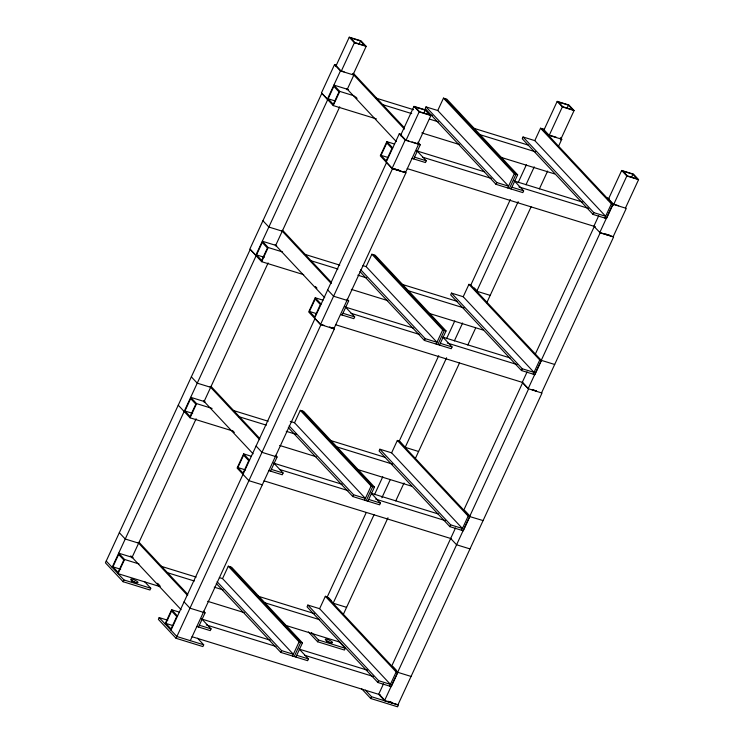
<?xml version="1.0" encoding="UTF-8"?>
<svg xmlns="http://www.w3.org/2000/svg" width="744" height="744" viewBox="0 0 744 744"><rect width="100%" height="100%" fill="white"/><g stroke="black" fill="none" stroke-linecap="round" stroke-linejoin="round"><path stroke-width="1.12" d="M336.595 65.258L334.53 64.626L321.436 92.963L333.238 105.574L376.408 118.891M335.674 66.588L349.252 37.2L360.989 40.827L366.16 46.342L353.065 74.679M327.341 99.268L340.436 70.931L334.53 64.626M255.75 255.378L327.76 99.529L321.864 93.223L249.844 249.073L261.646 261.683L303.701 274.666M328.113 98.775L333.842 86.378L339.013 91.893L333.284 104.29L328.113 98.775L334.754 100.821M341.329 71.052L354.414 42.715L349.252 37.2M112.139 567.346L256.168 255.638L250.263 249.333L105.415 562.817L123.123 581.724L149.953 590.011L150.772 588.244L144.615 581.659M256.522 254.885L262.251 242.488L267.412 248.012L261.683 260.409L256.522 254.885L264.269 257.284M112.921 566.854L118.649 554.457L123.811 559.972L118.082 572.369L112.921 566.854L120.668 569.244M184.93 411.004L190.659 398.607L195.821 404.122L190.092 416.519L184.93 411.004L192.677 413.394M359.064 44.11L360.524 40.957L350.461 37.851L354.888 42.585L364.951 45.691L360.524 40.957M333.238 105.574L339.785 91.4L333.889 85.095L348.276 89.54M261.646 261.683L268.193 247.519L262.297 241.214L276.684 245.65M133.074 557.619L118.687 553.183L124.583 559.488L118.036 573.652L160.1 586.635M232.109 430.776L190.055 417.803L196.602 403.629L190.697 397.324L205.084 401.769M347.057 89.764L353.846 75.07L340.436 70.931M275.466 245.873L339.72 106.829M131.855 557.842L196.109 418.798M203.875 401.993L268.119 262.939M123.123 581.724L123.941 579.957L106.234 561.041M167.763 620.254L159.179 617.604L158.36 619.38L176.058 638.296L202.889 646.573L203.707 644.806L197.551 638.222M394.571 144.057L386.824 141.658L380.277 155.831L392.079 168.442L405.499 172.58L418.593 144.243M322.98 300.167L315.233 297.777L308.686 311.941L320.487 324.551L334.326 328.95L190.297 640.658M381.058 155.338L386.787 142.941L391.949 148.456L386.22 160.853L381.058 155.338L387.698 157.393M165.075 623.909L171.622 609.745L179.369 612.135M251.388 456.277L243.641 453.887L237.094 468.06L248.896 480.671L262.307 484.809M309.467 311.448L315.196 299.051L320.357 304.575L314.628 316.972L309.467 311.448L316.107 313.503M165.856 623.416L171.585 611.019L176.747 616.534L171.018 628.94L165.856 623.416L172.496 625.471M237.866 467.567L243.595 455.17L248.766 460.685L243.037 473.082L237.866 467.567L245.613 469.957M386.183 162.136L399.277 133.799L401.342 134.432M314.591 318.246L386.601 162.397L392.507 168.702L405.917 172.84L333.907 328.699M170.981 630.215L315.01 318.506L320.906 324.812L176.058 638.296M400.421 135.761L413.999 106.373L425.735 110L430.897 115.515L417.803 143.852M392.079 168.442L405.173 140.105L399.277 133.799M320.487 324.551L392.507 168.702M406.066 140.225L419.16 111.888L413.999 106.373M426.014 106.904L496.825 182.559L508.561 186.186L437.751 110.521L426.014 106.904L425.196 108.671L496.006 184.326L522.837 192.612L523.655 190.845L514.216 180.755M423.81 113.283L425.261 110.131L415.199 107.024L419.625 111.758L429.688 114.864L425.261 110.131M413.72 158.928L420.267 144.764L417.905 142.243M342.128 315.047L348.676 300.874L347.104 299.19M198.518 627.015L205.065 612.842L203.493 611.159M270.537 471.157L277.084 456.993L275.503 455.309M437.751 110.521L443.48 98.124L446.828 99.157L517.647 174.821L511.1 188.985M360.71 269.737L425.233 338.669L436.97 342.296L366.16 266.631L371.888 254.234L375.236 255.276L446.047 330.931L439.499 345.104M217.108 581.706L281.623 650.637L293.359 654.264L222.549 578.6L228.278 566.203L231.626 567.244L302.445 642.9L295.898 657.073M289.118 425.847L353.632 494.788L365.378 498.406L294.559 422.75L300.288 410.353L303.645 411.386L374.455 487.05L367.908 501.214M416.835 150.697L426.275 160.788L425.456 162.555L412.046 158.416M345.244 306.807L354.683 316.898L353.865 318.664L340.445 314.526M201.633 618.776L211.073 628.866L210.254 630.633L196.844 626.495M273.653 462.917L283.092 473.007L282.274 474.784L268.854 470.636M496.006 184.326L496.825 182.559M443.405 337.711L452.064 346.955L451.245 348.722L424.415 340.445L425.233 338.669M299.014 648.833L308.453 658.924L307.635 660.691L280.804 652.414L281.623 650.637M371.024 492.984L380.463 503.065L379.645 504.841L352.814 496.555L353.632 494.788M523.069 136.989L522.251 138.756L593.061 214.421L606.481 218.559L613.028 204.395L542.218 128.731L540.535 128.219L534.806 140.616L605.625 216.272L593.879 212.654L523.069 136.989L534.806 140.616M451.478 293.099L450.659 294.875L521.47 370.531L534.889 374.678L541.437 360.505L470.627 284.85L468.943 284.329L463.214 296.726L534.025 372.391L522.288 368.764L451.478 293.099L463.214 296.726M307.867 605.067L307.049 606.844L377.868 682.499L391.279 686.638L397.826 672.474L327.016 596.809L325.342 596.297L319.613 608.694L390.423 684.35L378.687 680.732L307.867 605.067L319.613 608.694M379.886 449.218L379.068 450.985L449.878 526.65L463.298 530.788L469.845 516.615L399.026 440.959L397.352 440.439L391.623 452.836L462.433 528.5L450.697 524.873L379.886 449.218L391.623 452.836M507.743 187.953L514.29 173.789L443.48 98.124M436.151 344.063L442.699 329.899L371.888 254.234M292.541 656.031L299.088 641.867L228.278 566.203M364.56 500.182L371.107 486.009L300.288 410.353M509.417 188.474L515.964 174.301L445.154 98.645M437.825 344.584L444.373 330.42L373.562 254.755M294.215 656.552L300.762 642.379L229.952 566.723M366.234 500.693L372.781 486.529L301.971 410.865M470.878 284.924L510.319 199.559M518.112 182.698L526.389 164.787M366.225 512.579L327.267 596.893L333.163 603.198L346.583 607.337M374.502 494.667L382.779 476.755M438.728 355.678L399.277 441.034L405.182 447.339L418.593 451.487M446.512 338.808L454.798 320.897M543.613 130.777L557.191 101.389L568.928 105.006L574.089 110.531L560.511 139.909M518.168 201.652L476.774 291.229L490.194 295.368M525.962 184.791L534.239 166.87M333.163 603.198L374.074 514.671M381.858 497.81L390.144 479.899M405.182 447.339L446.577 357.762M454.361 340.901L462.638 322.989M548.774 136.292L562.352 106.904L557.191 101.389M338.362 640.882L345.29 648.284L344.472 650.051L317.642 641.774L318.46 639.998L311.531 632.605M567.002 108.289L568.462 105.146L558.4 102.04L562.827 106.764L572.88 109.87L568.462 105.146M558.391 146.605L561.785 139.258L560.306 137.677M486.799 302.715L531.095 206.841M539.372 188.93L547.649 171.018M343.189 614.684L387.977 517.759M395.762 500.898L404.038 482.977M415.199 458.825L459.504 362.96M467.781 345.039L475.574 328.178M593.061 214.421L593.879 212.654M521.47 370.531L522.288 368.764M377.868 682.499L378.687 680.732M449.878 526.65L450.697 524.873M371.572 696.747L398.403 705.033L397.584 706.8L370.754 698.514L371.572 696.747L365.416 690.172M598.715 215.751L593.861 226.241L600.185 232.807L613.605 236.945L541.586 392.804M527.124 371.861L522.269 382.36L528.175 388.666L542.004 393.065L397.975 704.773L384.564 700.625L378.659 694.319L383.513 683.829M535.364 354.023L594.289 226.502M391.753 665.982L455.523 527.97M463.772 510.133L522.688 382.621L528.593 388.917L384.564 700.625M608.099 199.866L621.677 170.478L633.414 174.105L638.585 179.62L625.49 207.957M604.807 218.048L611.354 203.875L540.535 128.219M533.206 374.158L539.753 359.984L468.943 284.329M389.605 686.126L396.152 671.953L325.342 596.297M461.615 530.267L468.162 516.104L397.352 440.439M612.377 205.26L599.766 232.547L613.177 236.694L626.271 208.357L612.861 204.209M528.175 388.666L600.185 232.807M613.261 205.381L626.839 176.002L621.677 170.478M631.489 177.388L632.949 174.245L622.886 171.139L627.313 175.863L637.376 178.969L632.949 174.245M354.414 42.715L366.16 46.342M562.352 106.904L574.089 110.531M544.534 129.447L542.469 128.814L548.365 135.12L561.785 139.258M344.1 71.787L340.901 70.792L335.739 65.277M556.307 137.287L548.84 134.98L543.678 129.465M375.943 98.078L413.571 109.694M430.172 114.818L432.385 115.506M473.333 128.145L528.677 145.229M419.16 111.888L430.897 115.515M626.839 176.002L638.585 179.62M339.785 91.4L354.172 95.846M381.839 104.383L411.73 113.609M429.437 119.077L438.29 121.811M479.238 134.45L535.68 151.869M421.783 132.906L459.411 144.522M500.359 157.161L554.587 173.901M606.955 197.904L609.02 198.546M408.847 140.96L405.647 139.965L400.477 134.45M412.046 141.946L416.315 143.267M618.664 205.725L613.326 204.079L608.164 198.555M405.173 140.105L420.267 144.764M514.29 173.789L517.647 174.821M611.354 203.875L613.028 204.395M416.705 150.883L484.223 171.725M514.104 180.95L582.719 202.136M422.611 157.189L491.226 178.374M518.894 186.911L588.625 208.441M414.538 157.161L426.275 160.788M511.919 187.218L523.655 190.845M407.21 168.628L595.358 226.706M393.613 168.637L400.021 170.608M605.57 234.062L609.838 235.374M394.041 168.897L399.37 170.543M605.988 234.323L609.197 235.309M282.255 231.179L268.844 227.041L262.939 220.736M362.951 265.645L366.16 266.631M304.352 254.197L339.766 265.124M401.741 284.255L457.086 301.339M268.193 247.519L282.581 251.956M310.248 260.502L337.916 269.04M357.845 275.187L366.699 277.921M407.647 290.56L464.089 307.988M351.298 289.36L387.819 300.632M428.767 313.271L482.996 330.011M348.676 300.874L333.582 296.214L327.676 289.909M442.699 329.899L446.047 330.931M541.26 360.329L554.68 364.467M539.753 359.984L541.437 360.505M345.114 307.002L413.729 328.178M442.513 337.06L510.021 357.901M351.019 313.308L419.635 334.484M447.302 343.031L517.024 364.551M342.947 313.271L354.683 316.898M440.318 343.328L452.064 346.955M335.618 324.737L522.66 382.472M320.962 324.421L324.161 325.407M329.49 327.053L331.629 327.713M531.839 389.512L536.108 390.833M329.918 327.314L333.117 328.299M532.267 389.772L536.536 391.093M210.664 387.298L197.244 383.16L191.347 376.855M290.29 421.43L294.559 422.75M232.76 410.307L268.175 421.243M330.15 440.374L385.485 457.448M196.602 403.629L212.096 408.409M238.657 416.612L266.324 425.149M286.245 431.306L296.205 434.375M337.162 447.014L392.497 464.098M279.697 445.47L316.228 456.742M357.176 469.38L411.404 486.12M277.084 456.993L261.99 452.333L256.085 446.028M371.107 486.009L374.455 487.05M468.162 516.104L483.089 520.577M274.629 463.456L342.138 484.298M372.019 493.514L438.43 514.02M279.418 469.418L348.043 490.603M375.711 499.14L445.433 520.661M271.355 469.39L283.092 473.007M368.726 499.447L380.463 503.065M264.018 480.856L451.059 538.591M469.994 548.914L456.574 544.775L450.678 538.47M138.644 543.148L125.234 539.009L119.328 532.704M219.35 577.614L222.549 578.6M160.741 566.156L196.156 577.093M258.14 596.223L314.582 613.651M124.583 559.488L138.97 563.924M166.647 572.462L194.314 581.008M214.235 587.156L223.088 589.89M264.036 602.528L319.371 619.613M207.688 601.329L244.209 612.6M284.05 624.895L339.394 641.979M123.941 579.957L150.772 588.244M318.46 639.998L345.29 648.284M205.065 612.842L189.971 608.183L184.075 601.877M299.088 641.867L302.445 642.9M397.659 672.288L411.069 676.436M396.152 671.953L397.826 672.474M201.503 618.971L270.128 640.147M300.009 649.373L367.517 670.214M206.302 624.932L276.024 646.452M304.798 655.334L373.423 676.519M199.336 625.239L211.073 628.866M296.717 655.297L308.453 658.924M192.008 636.706L380.156 694.784M387.94 701.239L391.958 702.485M388.238 701.48L391.437 702.466M387.587 701.415L391.856 702.727M203.707 644.806L176.877 636.52L159.179 617.604M353.391 73.303L404.531 127.949M352.498 73.628L404.429 129.112M355.493 96.72L357.074 98.403M346.741 88.638L396.31 141.602M386.824 141.658L392.73 147.963M404.438 171.269L405.917 172.84M474.291 287.937L477.248 291.09M359.891 271.504L424.415 340.445M282.581 230.259L331.359 282.385M281.688 230.584L331.257 283.548M315.372 286.459L316.953 288.142M275.141 244.748L324.709 297.712M315.233 297.777L321.129 304.082M332.847 327.379L334.326 328.95M464.981 510.784L470.143 516.299M288.3 427.623L352.814 496.555M210.989 386.368L259.768 438.495M210.096 386.694L259.665 439.658M232.77 430.804L234.341 432.487M203.549 400.867L253.118 453.821M243.641 453.887L249.538 460.192M178.253 405.192L190.055 417.803M328.476 597.544L331.424 600.696M392.962 666.643L396.654 670.577M379.868 694.98L385.029 700.495M308.407 631.907L317.642 641.774M361.519 688.646L370.754 698.514M216.29 583.473L280.804 652.414M138.97 542.227L187.758 594.344M138.086 542.553L187.655 595.507M157.607 583.296L159.969 585.816M130.749 555.88L181.108 609.68M171.622 609.745L177.528 616.051M131.242 580.906A4.008 0.939 24.8 0 1 135.696 582.803M326.579 641.17A4.008 0.939 24.8 0 1 329.378 642.36M330.224 642.853A4.008 0.939 24.8 0 1 330.913 643.337M132.181 580.822A4.008 0.939 24.8 0 0 137.993 582.608A4.008 0.939 24.8 0 0 132.878 579.353A4.008 0.939 24.8 0 0 132.181 580.822M326.709 640.863A4.008 0.939 24.8 0 0 332.512 642.658A4.008 0.939 24.8 0 0 327.397 639.394A4.008 0.939 24.8 0 0 326.709 640.863"/></g></svg>
